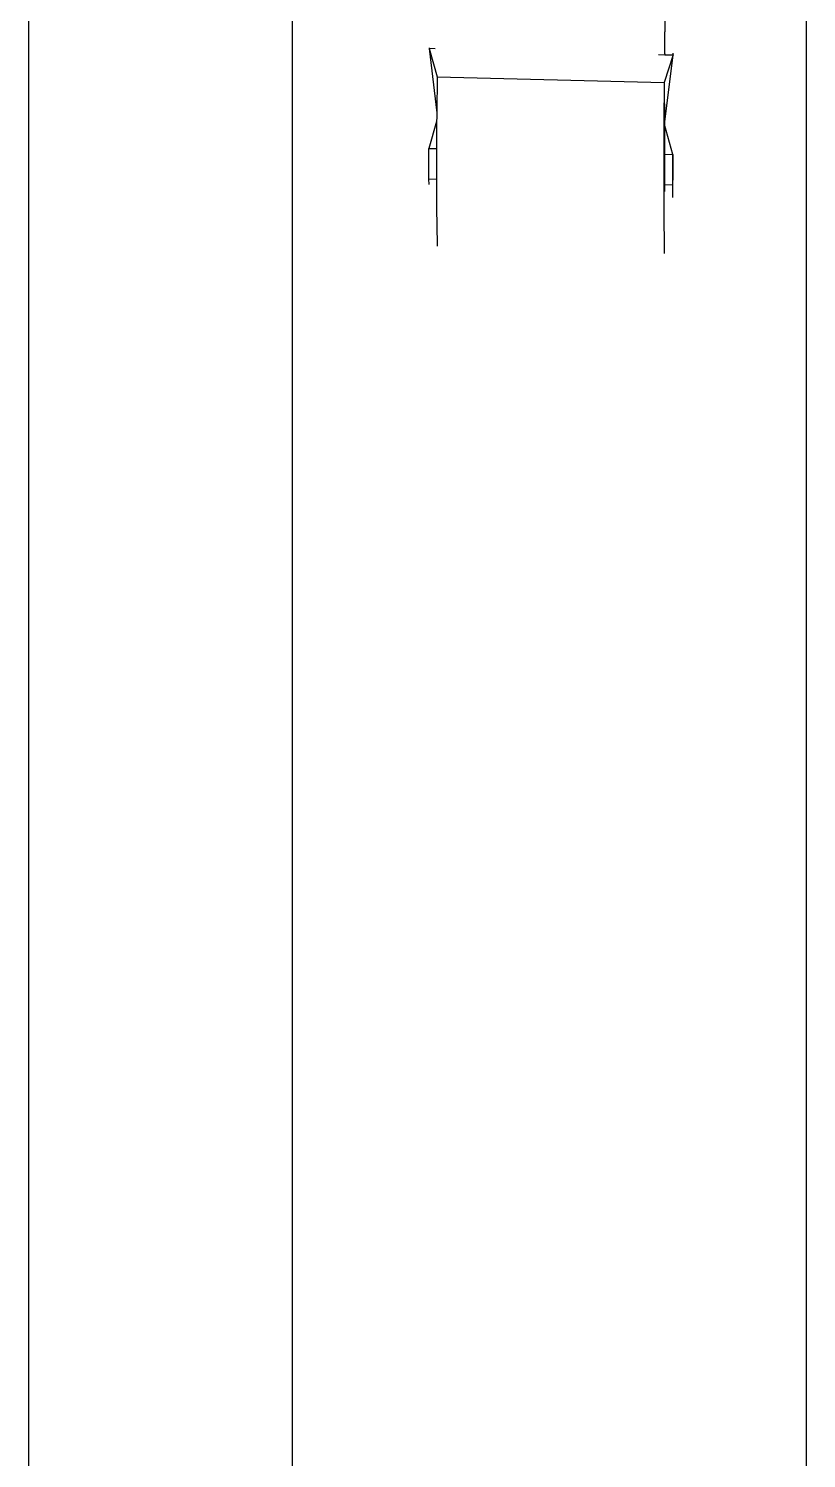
# Model space of a CAD drawing. Extents: x -24961 to 905641, y -154323 to 635957.
# Drawn here: x 409778 to 410226, y -117990 to -117166 of the extents above; entities that cross this region are included whole.
import ezdxf

# ---------------------------------------------------------------- set-up
doc = ezdxf.new("R2010")
doc.units = 0
doc.header["$LTSCALE"] = 1000
doc.header["$MEASUREMENT"] = 0
doc.layers.add('窗', color=154, linetype='Continuous')

msp = doc.modelspace()

# ---------------------------------------------------------------- linework, layer by layer
for p, q in [((409930.26, -119837), (409930.26, -117058.18)), ((410226.21, -119837), (410226.21, -117059.76)), ((410144.56, -117148.66), (410144.63, -117167.95)), ((410144.63, -117175.12), (410144.63, -117167.95)), ((410009.02, -117177.25), (410009, -117177.66)), ((410009, -117177.66), (410013.3, -117214.75)), ((410009, -117177.66), (410013.49, -117193.91)), ((410009.07, -117177.66), (410009, -117177.66)), ((410012.33, -117177.75), (410009.07, -117177.66)), ((410144.65, -117180.77), (410144.63, -117175.12)), ((410141.09, -117181.14), (410144.62, -117181.23)), ((410149.41, -117181.36), (410144.33, -117197.31)), ((410144.54, -117221.5), (410149.41, -117181.36)), ((410144.65, -117180.77), (410144.62, -117181.23)), ((410144.62, -117181.23), (410149.41, -117181.36)), ((410149.41, -117181.36), (410149.46, -117180.28)), ((410013.49, -117193.91), (410013.3, -117214.75)), ((410013.49, -117193.91), (410144.33, -117197.31)), ((410144.33, -117197.31), (410144.12, -117220.42)), ((410144.33, -117197.31), (410144.54, -117221.5)), ((410013.26, -117219.73), (410008.82, -117235.22)), ((410013.26, -117219.73), (410013.21, -117235.33)), ((410013.27, -117217.11), (410013.26, -117219.73)), ((410013.3, -117214.75), (410013.27, -117217.11)), ((410144.12, -117220.42), (410144.02, -117246.81)), ((410144.54, -117221.5), (410144.33, -117221.5)), ((410144.54, -117221.5), (410144.45, -117238.54)), ((410149.24, -117238.66), (410144.54, -117221.5)), ((410008.82, -117235.31), (410008.82, -117235.22)), ((410008.82, -117235.22), (410013.21, -117235.33)), ((410008.83, -117252.98), (410008.82, -117235.31)), ((410013.21, -117235.33), (410013.18, -117243.62)), ((410013.18, -117243.62), (410013.2, -117253.08)), ((410144.45, -117238.54), (410149.24, -117238.66)), ((410144.45, -117238.54), (410144.46, -117249.06)), ((410149.24, -117238.66), (410149.29, -117249.18)), ((410149.25, -117248.9), (410149.24, -117238.66)), ((410013.2, -117253.08), (410008.83, -117252.98)), ((410008.85, -117255.94), (410008.83, -117252.98)), ((410013.2, -117253.08), (410013.2, -117253.24)), ((410013.2, -117253.24), (410013.23, -117269.41)), ((410144.02, -117246.81), (410144.08, -117272.46)), ((410144.46, -117249.06), (410144.32, -117249.06)), ((410144.46, -117249.06), (410144.46, -117256.21)), ((410149.25, -117248.9), (410149.29, -117249.18)), ((410149.25, -117249.17), (410149.25, -117248.9)), ((410149.29, -117249.18), (410149.25, -117249.17)), ((410149.25, -117256.32), (410149.25, -117249.17)), ((410149.29, -117249.18), (410149.33, -117253.44)), ((410144.46, -117256.21), (410144.49, -117259.97)), ((410149.25, -117256.32), (410144.46, -117256.21)), ((410149.3, -117263.42), (410149.25, -117256.32)), ((410013.23, -117269.41), (410013.46, -117290.57)), ((410144.08, -117272.46), (410144.31, -117293.48)), ((410013.46, -117290.57), (410013.48, -117291.5)), ((410144.31, -117293.48), (410144.38, -117295.83))]:
    msp.add_line(p, q)
at = {"layer": '窗'}
msp.add_line((409778.24, -117051.9), (409778.24, -120041.9), dxfattribs=at)

doc.saveas('drawing.dxf')
